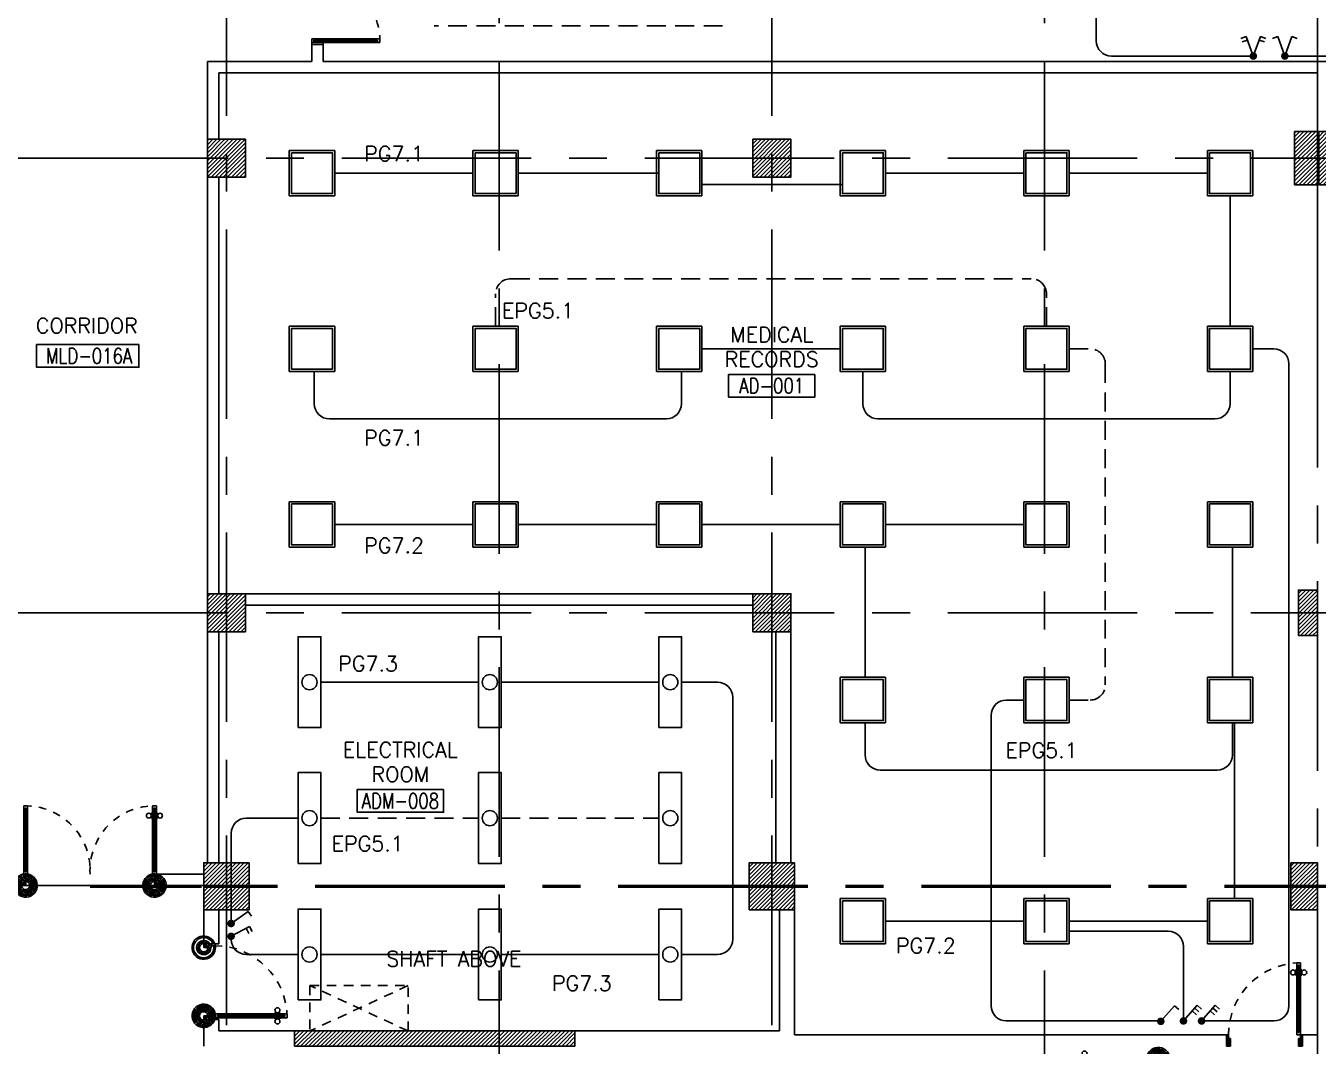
# Model space of a CAD drawing. Extents: x -0.4 to 93, y -13.2 to 77.1.
# Drawn here: x 21.58 to 38.64, y 31.25 to 44.72 of the extents above; entities that cross this region are included whole.
import ezdxf
from ezdxf.enums import TextEntityAlignment as Align

# ---------------------------------------------------------------- set-up
doc = ezdxf.new("R2010")
doc.units = 0
doc.header["$MEASUREMENT"] = 0
for name, pattern in [('CENTERX2', [4, 2.5, -0.5, 0.5, -0.5]), ('HIDDEN', [0.375, 0.25, -0.125]), ('HIDDEN2', [0.1875, 0.125, -0.0625])]:
    doc.linetypes.add(name, pattern=pattern)
doc.layers.get('0').update_dxf_attribs({"linetype": 'CONTINUOUS'})
for name, color, linetype in [('AXES', 11, 'CENTERX2'), ('COL', 11, 'CONTINUOUS'), ('COUNTER', 11, 'CONTINUOUS'), ('DIM', 11, 'CONTINUOUS'), ('DOOR', 11, 'CONTINUOUS'), ('E-CLINE', 2, 'CONTINUOUS'), ('E-HLINE', 2, 'HIDDEN'), ('E-LI', 4, 'CONTINUOUS'), ('E-LITE', 4, 'CONTINUOUS'), ('E-SWITCH', 4, 'CONTINUOUS'), ('E-TEXT', 4, 'CONTINUOUS'), ('EJ', 11, 'CONTINUOUS'), ('HAT', 11, 'CONTINUOUS'), ('HIDDEN', 11, 'HIDDEN2'), ('RM-BOX', 11, 'CONTINUOUS'), ('RM-NAME', 11, 'CONTINUOUS'), ('RM-NO', 11, 'CONTINUOUS'), ('WALL', 11, 'CONTINUOUS')]:
    doc.layers.add(name, color=color, linetype=linetype)
doc.styles.add('ROMANS', font='ROMANS.shx', dxfattribs={"width": 0.6})
pattern_1 = [(45, (-345.115687, -5.161), (-0.0265165043, 0.0265165043), [])]

# ---------------------------------------------------------------- blocks, each defined once
blk = doc.blocks.new('*X105')
at = {"color": 0}
for p, q in [((197839, 36035), (198015, 36211)), ((197839, 36088), (197962, 36211)), ((197839, 36141), (197909, 36211)), ((197839, 36194), (197856, 36211)), ((197868, 36011), (198068, 36211)), ((197921, 36011), (198121, 36211)), ((197974, 36011), (198174, 36211)), ((198027, 36011), (198227, 36211)), ((198080, 36011), (198280, 36211)), ((198133, 36011), (198333, 36211)), ((198186, 36011), (198386, 36211)), ((198239, 36011), (198439, 36211)), ((198292, 36011), (198492, 36211)), ((198345, 36011), (198545, 36211)), ((198398, 36011), (198598, 36211)), ((198451, 36011), (198651, 36211)), ((198504, 36011), (198704, 36211)), ((198557, 36011), (198757, 36211)), ((198610, 36011), (198810, 36211)), ((198663, 36011), (198863, 36211)), ((198716, 36011), (198916, 36211)), ((198769, 36011), (198969, 36211)), ((198822, 36011), (199022, 36211)), ((198875, 36011), (199075, 36211)), ((198928, 36011), (199128, 36211)), ((198981, 36011), (199181, 36211)), ((199034, 36011), (199234, 36211)), ((199088, 36011), (199288, 36211)), ((199141, 36011), (199341, 36211)), ((199194, 36011), (199394, 36211)), ((199247, 36011), (199447, 36211)), ((199300, 36011), (199500, 36211)), ((199353, 36011), (199553, 36211)), ((199406, 36011), (199606, 36211)), ((199459, 36011), (199659, 36211)), ((199512, 36011), (199712, 36211)), ((199565, 36011), (199765, 36211)), ((199618, 36011), (199818, 36211)), ((199671, 36011), (199871, 36211)), ((199724, 36011), (199924, 36211)), ((199777, 36011), (199977, 36211)), ((199830, 36011), (200030, 36211)), ((199883, 36011), (200083, 36211)), ((199936, 36011), (200136, 36211)), ((199989, 36011), (200189, 36211)), ((200042, 36011), (200242, 36211)), ((200095, 36011), (200295, 36211)), ((200148, 36011), (200348, 36211)), ((200201, 36011), (200401, 36211)), ((200254, 36011), (200454, 36211)), ((200307, 36011), (200507, 36211)), ((200360, 36011), (200560, 36211)), ((200413, 36011), (200613, 36211)), ((200466, 36011), (200666, 36211)), ((200519, 36011), (200719, 36211)), ((200572, 36011), (200772, 36211)), ((200625, 36011), (200825, 36211)), ((200678, 36011), (200878, 36211)), ((200732, 36011), (200932, 36211)), ((200785, 36011), (200985, 36211)), ((200838, 36011), (201038, 36211)), ((200891, 36011), (201091, 36211)), ((200944, 36011), (201144, 36211)), ((200997, 36011), (201197, 36211)), ((201050, 36011), (201250, 36211)), ((201103, 36011), (201303, 36211)), ((201156, 36011), (201356, 36211)), ((201209, 36011), (201409, 36211)), ((201262, 36011), (201462, 36211)), ((201315, 36011), (201515, 36211)), ((201368, 36011), (201539, 36182)), ((201421, 36011), (201539, 36129)), ((201474, 36011), (201539, 36076)), ((201527, 36011), (201539, 36023))]:
    blk.add_line(p, q, dxfattribs=at)
blk = doc.blocks.new('A$C272A55A0')
at = {"layer": 'DOOR', "color": 0, "linetype": 'ByBlock'}
for p, q in [((0, 900), (0, 1050)), ((50, 1050), (0, 1050)), ((50, 950), (50, 1050)), ((1750, 950), (1750, 1050)), ((1750, 1050), (1800, 1050)), ((1800, 1050), (1800, 900)), ((0, 900), (25, 900)), ((25, 950), (50, 950)), ((25, 900), (25, 950)), ((75, 900), (25, 900)), ((25, 850), (25, 900)), ((58, 870), (42, 870)), ((42, 870), (42, 850)), ((58, 850), (58, 870)), ((75, 900), (75, 850)), ((1725, 900), (1775, 900)), ((1725, 900), (1725, 850)), ((1742, 870), (1758, 870)), ((1742, 850), (1742, 870)), ((1775, 950), (1750, 950)), ((1758, 870), (1758, 850)), ((1775, 900), (1775, 950)), ((1800, 900), (1775, 900)), ((1775, 850), (1775, 900)), ((42, 850), (25, 850)), ((75, 850), (58, 850)), ((1725, 850), (1742, 850)), ((1758, 850), (1775, 850)), ((1725, 173), (1718, 173)), ((1718, 173), (1718, 83)), ((1775, 173), (1782, 173)), ((1782, 173), (1782, 83)), ((25, 50), (42, 50)), ((25, 50), (25, 0)), ((25, 0), (75, 0)), ((75, 0), (25, 0)), ((42, 50), (42, 30)), ((42, 30), (58, 30)), ((58, 50), (75, 50)), ((58, 50), (58, 30)), ((75, 50), (75, 0)), ((1718, 160), (1709, 160)), ((1709, 95), (1709, 160)), ((1718, 95), (1709, 95)), ((1718, 95), (1718, 160)), ((1725, 83), (1718, 83)), ((1742, 50), (1725, 50)), ((1725, 50), (1725, 0)), ((1775, 0), (1725, 0)), ((1725, 0), (1775, 0)), ((1742, 50), (1742, 30)), ((1758, 30), (1742, 30)), ((1775, 50), (1758, 50)), ((1758, 50), (1758, 30)), ((1775, 83), (1782, 83)), ((1775, 50), (1775, 0)), ((1782, 160), (1791, 160)), ((1782, 95), (1782, 160)), ((1782, 95), (1791, 95)), ((1791, 95), (1791, 160))]:
    blk.add_line(p, q, dxfattribs=at)
at = {"layer": 'DOOR', "color": 9, "linetype": 'ByBlock'}
for p, q in [((50, 1050), (0, 1010)), ((50, 1050), (0, 937)), ((50, 1050), (37, 950)), ((1750, 1050), (1800, 1010)), ((1750, 1050), (1800, 937)), ((1750, 1050), (1763, 950))]:
    blk.add_line(p, q, dxfattribs=at)
at = {"layer": 'DOOR', "linetype": 'ByBlock'}
for p, q in [((25, 850), (25, 50)), ((42, 850), (42, 50)), ((58, 850), (58, 50)), ((75, 50), (75, 850)), ((1725, 50), (1725, 850)), ((1742, 850), (1742, 50)), ((1758, 850), (1758, 50)), ((1775, 850), (1775, 50))]:
    blk.add_line(p, q, dxfattribs=at)
at = {"layer": 'DOOR', "color": 0, "linetype": 'ByBlock'}
for centre in [(1676, 128), (1824, 128)]:
    blk.add_circle(centre, 32.4, dxfattribs=at)
at = {"layer": 'DOOR', "color": 9, "linetype": 'ByBlock'}
for centre, radius, start, end in [((50, 1050), 54.4, 203.2074, 270), ((50, 1050), 34.4, 180, 270), ((50, 1050), 14.4, 180, 270), ((1750, 1050), 14.4, 270, 0), ((1750, 1050), 34.4, 270, 0), ((1750, 1050), 54.4, 270, 336.7926), ((50, 1050), 74.4, 227.7764, 270), ((50, 1050), 94.4, 238.0182, 270), ((50, 1050), 114, 244.0838, 257.3774), ((50, 1050), 134, 248.1598, 259.28), ((50, 1050), 154, 251.1053, 256.2858), ((1750, 1050), 74.4, 270, 312.2236), ((1750, 1050), 94.4, 270, 301.9818), ((1750, 1050), 114, 282.6226, 295.9162), ((1750, 1050), 134, 280.72, 291.8402), ((1750, 1050), 154, 283.7142, 288.8947)]:
    blk.add_arc(centre, radius, start, end, dxfattribs=at)
at = {"layer": 'DOOR', "linetype": 'HIDDEN', "ltscale": 0.5}
for centre, start, end in [((50, 851), 268.3174, 3.2965), ((1750, 851), 176.7035, 271.6826)]:
    blk.add_arc(centre, 851, start, end, dxfattribs=at)
at = {"layer": 'WALL', "linetype": 'ByBlock'}
blk.add_line((1800, 900), (1800, 1050), dxfattribs=at)
blk = doc.blocks.new('RM1')
at = {"layer": 'RM-BOX'}
blk.add_lwpolyline([(570, -200), (-570, -200), (-570, -500), (570, -500)], close=True, dxfattribs=at)
at = {"layer": 'RM-NAME', "style": 'ROMANS'}
for tag, p in [('ROOMNAME1', (0, 324)), ('ROOMNAME2', (0, 0))]:
    blk.add_attdef(tag, text='', height=200, dxfattribs=at).set_placement(p, align=Align.MIDDLE)
at = {"layer": 'RM-NO', "style": 'ROMANS', "width": 0.8}
blk.add_attdef('ROOMNO', text='', height=200, dxfattribs=at).set_placement((0, -350), align=Align.MIDDLE)
blk = doc.blocks.new('*X110')
at = {"color": 0}
for p, q in [((196689, 41938), (197151, 42401)), ((196689, 41991), (197098, 42401)), ((196689, 42044), (197045, 42401)), ((196689, 42097), (196992, 42401)), ((196689, 42150), (196939, 42401)), ((196689, 42203), (196886, 42401)), ((196689, 42256), (196833, 42401)), ((196689, 42309), (196780, 42401)), ((196689, 42363), (196727, 42401)), ((196704, 41901), (197189, 42385)), ((196757, 41901), (197189, 42332)), ((196810, 41901), (197189, 42279)), ((196863, 41901), (197189, 42226)), ((196916, 41901), (197189, 42173)), ((196970, 41901), (197189, 42120)), ((197023, 41901), (197189, 42067)), ((197076, 41901), (197189, 42014)), ((197129, 41901), (197189, 41961)), ((197182, 41901), (197189, 41908))]:
    blk.add_line(p, q, dxfattribs=at)
blk = doc.blocks.new('COL50')
at = {"layer": 'COL'}
blk.add_lwpolyline([(-250, 250), (-250, -250), (250, -250), (250, 250)], close=True, dxfattribs=at)
blk = doc.blocks.new('*X111')
at = {"color": 0}
for p, q in [((203889, 41926), (204364, 42401)), ((203889, 41979), (204311, 42401)), ((203889, 42032), (204258, 42401)), ((203889, 42085), (204205, 42401)), ((203889, 42138), (204152, 42401)), ((203889, 42191), (204099, 42401)), ((203889, 42244), (204046, 42401)), ((203889, 42297), (203993, 42401)), ((203889, 42350), (203940, 42401)), ((203917, 41901), (204389, 42373)), ((203970, 41901), (204389, 42320)), ((204023, 41901), (204389, 42267)), ((204076, 41901), (204389, 42214)), ((204129, 41901), (204389, 42161)), ((204182, 41901), (204389, 42108)), ((204235, 41901), (204389, 42055)), ((204288, 41901), (204389, 42001)), ((204341, 41901), (204389, 41948))]:
    blk.add_line(p, q, dxfattribs=at)
blk = doc.blocks.new('*X113')
at = {"color": 0}
for p, q in [((203889, 47918), (204371, 48401)), ((203889, 47972), (204318, 48401)), ((203889, 48025), (204265, 48401)), ((203889, 48078), (204212, 48401)), ((203889, 48131), (204159, 48401)), ((203889, 48184), (204106, 48401)), ((203889, 48237), (204053, 48401)), ((203889, 48290), (204000, 48401)), ((203889, 48343), (203947, 48401)), ((203924, 47901), (204389, 48365)), ((203977, 47901), (204389, 48312)), ((204030, 47901), (204389, 48259)), ((204083, 47901), (204389, 48206)), ((204136, 47901), (204389, 48153)), ((204189, 47901), (204389, 48100)), ((204242, 47901), (204389, 48047)), ((204295, 47901), (204389, 47994)), ((204348, 47901), (204389, 47941))]:
    blk.add_line(p, q, dxfattribs=at)
blk = doc.blocks.new('*X139')
at = {"color": 0}
for p, q in [((84179, 47905), (84676, 48401)), ((84179, 47958), (84623, 48401)), ((84179, 48011), (84570, 48401)), ((84179, 48064), (84516, 48401)), ((84179, 48117), (84463, 48401)), ((84179, 48170), (84410, 48401)), ((84179, 48223), (84357, 48401)), ((84179, 48276), (84304, 48401)), ((84179, 48329), (84251, 48401)), ((84179, 48382), (84198, 48401)), ((84229, 47901), (84679, 48352)), ((84282, 47901), (84679, 48299)), ((84335, 47901), (84679, 48246)), ((84388, 47901), (84679, 48193)), ((84441, 47901), (84679, 48139)), ((84494, 47901), (84679, 48086)), ((84547, 47901), (84679, 48033)), ((84600, 47901), (84679, 47980)), ((84653, 47901), (84679, 47927))]:
    blk.add_line(p, q, dxfattribs=at)
blk = doc.blocks.new('C11')
at = {"layer": 'HAT'}
h = blk.add_hatch(dxfattribs=at)
h.set_pattern_fill('ANSI31', color=256, scale=300, style=0)
h.set_pattern_definition([(45, (-383765.23, -62181), (-26.5165043, 26.5165043), [])])
h.paths.add_polyline_path([(-20, 350), (-20, 700), (-320, 700), (-320, 350)])
h.paths.add_polyline_path([(-320, 0), (-20, 0), (-20, 350), (-320, 350)])
h = blk.add_hatch(dxfattribs=at)
h.set_pattern_fill('ANSI31', color=256, scale=300, style=0)
h.set_pattern_definition([(45, (-383445.23, -62181), (-26.5165043, 26.5165043), [])])
h.paths.add_polyline_path([(300, 350), (300, 700), (0, 700), (0, 350)])
h.paths.add_polyline_path([(0, 0), (300, 0), (300, 350), (0, 350)])
at = {"layer": 'COL'}
for points in [[(-20, 700), (-20, 0), (-320, 0), (-320, 700)], [(300, 700), (300, 0), (0, 0), (0, 700)]]:
    blk.add_lwpolyline(points, close=True, dxfattribs=at)
blk = doc.blocks.new('DOOR1000')
at = {"layer": 'DOOR', "color": 7, "linetype": 'ByBlock'}
for p, q in [((-150, 0), (0, 0)), ((-150, 0), (-150, -25)), ((0, -50), (-114, 0)), ((0, -50), (-40, 0)), ((0, -50), (0, 0)), ((-1100, -25), (-1100, -75)), ((-1100, -75), (-1100, -25)), ((-1050, -25), (-1100, -25)), ((-1050, -75), (-1100, -75)), ((-1070, -42), (-1070, -58)), ((-1050, -42), (-1070, -42)), ((-1050, -58), (-1070, -58)), ((-1050, -25), (-1050, -42)), ((-1050, -58), (-1050, -75)), ((-1018, -25), (-1018, -18)), ((-928, -18), (-1018, -18)), ((-1018, -75), (-1018, -82)), ((-928, -82), (-1018, -82)), ((-1005, -18), (-1005, -9)), ((-1005, -9), (-940, -9)), ((-1005, -18), (-940, -18)), ((-1005, -82), (-1005, -91)), ((-1005, -82), (-940, -82)), ((-1005, -91), (-940, -91)), ((-940, -18), (-940, -9)), ((-940, -82), (-940, -91)), ((-928, -25), (-928, -18)), ((-928, -75), (-928, -82)), ((-200, -25), (-150, -25)), ((-200, -42), (-200, -25)), ((-180, -42), (-200, -42)), ((-200, -58), (-180, -58)), ((-200, -75), (-200, -58)), ((-150, -75), (-200, -75)), ((-180, -58), (-180, -42)), ((-150, -25), (-100, -25)), ((-150, -75), (-150, -25)), ((-100, -25), (-100, -50)), ((0, -50), (-100, -37)), ((-100, -50), (0, -50)), ((-150, -975), (-100, -975)), ((-150, -1000), (-150, -975)), ((-150, -1000), (0, -1000)), ((0, -1000), (-150, -1000)), ((0, -950), (-114, -1000)), ((-100, -975), (-100, -950)), ((0, -950), (-100, -963)), ((-100, -950), (0, -950)), ((0, -950), (-40, -1000)), ((0, -950), (0, -1000))]:
    blk.add_line(p, q, dxfattribs=at)
at = {"layer": 'DOOR', "linetype": 'ByBlock'}
for p, q in [((-200, -25), (-1050, -25)), ((-200, -42), (-1050, -42)), ((-200, -58), (-1050, -58)), ((-1050, -75), (-200, -75))]:
    blk.add_line(p, q, dxfattribs=at)
at = {"layer": 'DOOR', "color": 7, "linetype": 'ByBlock'}
for centre in [(-973, 24), (-973, -124)]:
    blk.add_circle(centre, 32.4, dxfattribs=at)
for centre, radius, start, end in [((0, -50), 154, 161.1053, 166.2858), ((0, -50), 94.4, 148.0182, 180), ((0, -50), 134, 158.1598, 169.28), ((0, -50), 114, 154.0838, 167.3774), ((0, -50), 74.4, 137.7764, 180), ((0, -50), 54.4, 113.2074, 180), ((0, -50), 34.4, 90, 180), ((0, -50), 14.4, 90, 180), ((0, -950), 154, 193.7142, 198.8947), ((0, -950), 134, 190.72, 201.8402), ((0, -950), 94.4, 180, 211.9818), ((0, -950), 74.4, 180, 222.2236), ((0, -950), 54.4, 180, 246.7926), ((0, -950), 34.4, 180, 270), ((0, -950), 14.4, 180, 270)]:
    blk.add_arc(centre, radius, start, end, dxfattribs=at)
at = {"layer": 'DOOR', "linetype": 'HIDDEN', "ltscale": 0.5}
blk.add_arc((-150, -25), 950, 180, 270, dxfattribs=at)
blk = doc.blocks.new('fe-door')
at = {"layer": 'DOOR', "color": 0, "linetype": 'ByBlock'}
for p, q in [((-900, 1775), (-900, 1725)), ((-900, 1725), (-900, 1775)), ((-850, 1775), (-900, 1775)), ((-850, 1725), (-900, 1725)), ((-870, 1758), (-870, 1742)), ((-850, 1758), (-870, 1758)), ((-850, 1742), (-870, 1742)), ((-850, 1775), (-850, 1758)), ((-850, 1742), (-850, 1725)), ((-818, 1775), (-818, 1782)), ((-728, 1782), (-818, 1782)), ((-818, 1725), (-818, 1718)), ((-728, 1718), (-818, 1718)), ((-805, 1782), (-805, 1791)), ((-805, 1791), (-740, 1791)), ((-805, 1782), (-740, 1782)), ((-805, 1718), (-805, 1709)), ((-805, 1718), (-740, 1718)), ((-805, 1709), (-740, 1709)), ((-740, 1782), (-740, 1791)), ((-740, 1718), (-740, 1709)), ((-728, 1775), (-728, 1782)), ((-728, 1725), (-728, 1718)), ((-50, 1758), (-50, 1775)), ((-50, 1775), (0, 1775)), ((-30, 1758), (-50, 1758)), ((-50, 1725), (-50, 1742)), ((-50, 1742), (-30, 1742)), ((0, 1725), (-50, 1725)), ((-30, 1742), (-30, 1758)), ((150, 1800), (0, 1800)), ((0, 1800), (0, 1775)), ((0, 1725), (0, 1775)), ((0, 1775), (150, 1775)), ((150, 1775), (150, 1800)), ((0, 75), (0, 25)), ((0, 75), (50, 75)), ((0, 0), (0, 25)), ((0, 25), (50, 25)), ((150, 25), (0, 25)), ((0, 0), (150, 0)), ((30, 58), (30, 42)), ((50, 58), (30, 58)), ((30, 42), (50, 42)), ((50, 75), (50, 58)), ((50, 42), (50, 25)), ((150, 25), (150, 0)), ((850, 58), (850, 75)), ((850, 75), (900, 75)), ((850, 58), (870, 58)), ((850, 25), (850, 42)), ((850, 42), (870, 42)), ((850, 25), (900, 25)), ((870, 42), (870, 58)), ((900, 25), (900, 75)), ((900, 75), (900, 25))]:
    blk.add_line(p, q, dxfattribs=at)
at = {"layer": 'DOOR', "linetype": 'ByBlock'}
for p, q in [((-50, 1775), (-850, 1775)), ((-50, 1758), (-850, 1758)), ((-50, 1742), (-850, 1742)), ((-850, 1725), (-50, 1725)), ((850, 75), (50, 75)), ((50, 58), (850, 58)), ((50, 42), (850, 42)), ((50, 25), (850, 25))]:
    blk.add_line(p, q, dxfattribs=at)
at = {"layer": 'DOOR', "color": 0, "linetype": 'ByBlock'}
for centre in [(-773, 1824), (-773, 1676)]:
    blk.add_circle(centre, 32.4, dxfattribs=at)
at = {"layer": 'DOOR', "linetype": 'HIDDEN', "ltscale": 0.5}
for centre, start, end in [((-49, 1750), 178.3174, 273.2965), ((49, 50), 358.3174, 93.2965)]:
    blk.add_arc(centre, 851, start, end, dxfattribs=at)
at = {"layer": 'WALL'}
for p, q in [((0, 1800), (150, 1800)), ((0, 0), (150, 0))]:
    blk.add_line(p, q, dxfattribs=at)
at = {"layer": 'WALL', "linetype": 'ByBlock'}
blk.add_line((0, 1800), (150, 1800), dxfattribs=at)
blk = doc.blocks.new('1G2W')
for p, q in [((0, 0), (0.517, 0.188)), ((0, 0), (0.517, -0.188)), ((0.517, 0.188), (0.466, 0.329)), ((0.517, -0.188), (0.466, -0.329))]:
    blk.add_line(p, q)
at = {"const_width": 0.1}
blk.add_lwpolyline([(-0.05, 0, 1), (0.05, 0, 1)], format="xyb", close=True, dxfattribs=at)
blk = doc.blocks.new('2G2W')
for p, q in [((0, 0), (0.517, 0.188)), ((0, 0), (0.517, -0.188)), ((0.423, 0.154), (0.372, 0.295)), ((0.517, 0.188), (0.466, 0.329)), ((0.423, -0.154), (0.372, -0.295)), ((0.517, -0.188), (0.466, -0.329))]:
    blk.add_line(p, q)
at = {"const_width": 0.1}
blk.add_lwpolyline([(-0.05, 0, 1), (0.05, 0, 1)], format="xyb", close=True, dxfattribs=at)
blk = doc.blocks.new('L42')
at = {"layer": 'E-LITE'}
for p, q in [((0.3, 0.3), (-0.3, 0.3)), ((-0.3, 0.3), (-0.3, -0.3)), ((0.3, -0.3), (0.3, 0.3)), ((-0.3, -0.3), (0.3, -0.3))]:
    blk.add_line(p, q, dxfattribs=at)
at = {"layer": 'E-LITE', "color": 8}
blk.add_lwpolyline([(-0.27, 0.27), (-0.27, -0.27), (0.27, -0.27), (0.27, 0.27)], close=True, dxfattribs=at)
blk = doc.blocks.new('2G1W')
for p, q in [((0, 0), (0.55, 0)), ((0.45, 0), (0.45, -0.15)), ((0.55, 0), (0.55, -0.15))]:
    blk.add_line(p, q)
at = {"const_width": 0.1}
blk.add_lwpolyline([(-0.05, 0, 1), (0.05, 0, 1)], format="xyb", close=True, dxfattribs=at)
blk = doc.blocks.new('1G1W')
for p, q in [((0, 0), (0.55, 0)), ((0.55, 0), (0.55, -0.15))]:
    blk.add_line(p, q)
at = {"const_width": 0.1}
blk.add_lwpolyline([(-0.05, 0, 1), (0.05, 0, 1)], format="xyb", close=True, dxfattribs=at)
blk = doc.blocks.new('3G1W')
for p, q in [((0, 0), (0.55, 0)), ((0.35, 0), (0.35, -0.15)), ((0.45, 0), (0.45, -0.15)), ((0.55, 0), (0.55, -0.15))]:
    blk.add_line(p, q)
at = {"const_width": 0.1}
blk.add_lwpolyline([(-0.05, 0, 1), (0.05, 0, 1)], format="xyb", close=True, dxfattribs=at)
blk = doc.blocks.new('FLS240')
at = {"layer": 'E-LI'}
blk.add_lwpolyline([(-0.6, 0.15), (-0.6, -0.15), (0.6, -0.15), (0.6, 0.15)], close=True, dxfattribs=at)
blk.add_circle((0, 0), 0.1, dxfattribs=at)

msp = doc.modelspace()

# ---------------------------------------------------------------- hatches: boundary and pattern name
at = {"layer": 'HAT'}
h = msp.add_hatch(dxfattribs=at)
h.set_pattern_fill('ANSI31', color=256, scale=0.3, style=0)
h.set_pattern_definition(pattern_1)
h.paths.add_polyline_path([(38.6295, 37.27), (38.3795, 37.27), (38.3795, 36.97), (38.6295, 36.97)])
h.paths.add_polyline_path([(38.6295, 36.97), (38.3795, 36.97), (38.3795, 36.67), (38.6295, 36.67)])
h = msp.add_hatch(dxfattribs=at)
h.set_pattern_fill('ANSI31', color=256, scale=0.3, style=0)
h.set_pattern_definition([(45, (-334.315687, -5.161), (-0.0265165043, 0.0265165043), [])])
h.paths.add_polyline_path([(24.2295, 33.37), (24.2295, 33.67), (23.9295, 33.67), (23.9295, 33.37)])
h.paths.add_polyline_path([(24.5295, 33.37), (24.5295, 33.67), (24.2295, 33.67), (24.2295, 33.37)])
h = msp.add_hatch(dxfattribs=at)
h.set_pattern_fill('ANSI31', color=256, scale=0.3, style=0)
h.set_pattern_definition([(45, (-327.115687, -5.161), (-0.0265165043, 0.0265165043), [])])
h.paths.add_polyline_path([(31.4295, 33.37), (31.4295, 33.67), (31.1295, 33.67), (31.1295, 33.37)])
h.paths.add_polyline_path([(31.7295, 33.37), (31.7295, 33.67), (31.4295, 33.67), (31.4295, 33.37)])
h = msp.add_hatch(dxfattribs=at)
h.set_pattern_fill('ANSI31', color=256, scale=0.3, style=0)
h.set_pattern_definition(pattern_1)
h.paths.add_polyline_path([(38.2795, 33.37), (38.6295, 33.37), (38.6295, 33.67), (38.2795, 33.67)])
h = msp.add_hatch(dxfattribs=at)
h.set_pattern_fill('ANSI31', color=256, scale=0.3, style=0)
h.set_pattern_definition([(45, (-334.315687, -5.481), (-0.0265165043, 0.0265165043), [])])
h.paths.add_polyline_path([(24.2295, 33.05), (24.2295, 33.35), (23.9295, 33.35), (23.9295, 33.05)])
h.paths.add_polyline_path([(24.5295, 33.05), (24.5295, 33.35), (24.2295, 33.35), (24.2295, 33.05)])
h = msp.add_hatch(dxfattribs=at)
h.set_pattern_fill('ANSI31', color=256, scale=0.3, style=0)
h.set_pattern_definition([(45, (-327.115687, -5.481), (-0.0265165043, 0.0265165043), [])])
h.paths.add_polyline_path([(31.4295, 33.05), (31.4295, 33.35), (31.1295, 33.35), (31.1295, 33.05)])
h.paths.add_polyline_path([(31.7295, 33.05), (31.7295, 33.35), (31.4295, 33.35), (31.4295, 33.05)])
h = msp.add_hatch(dxfattribs=at)
h.set_pattern_fill('ANSI31', color=256, scale=0.3, style=0)
h.set_pattern_definition([(45, (-345.115687, -5.481), (-0.0265165043, 0.0265165043), [])])
h.paths.add_polyline_path([(38.2795, 33.05), (38.6295, 33.05), (38.6295, 33.35), (38.2795, 33.35)])

# ---------------------------------------------------------------- linework, layer by layer
at = {"layer": 'AXES'}
for p, q in [((24.2295, -12.4715), (24.2295, 76.4248)), ((31.4295, -12.4715), (31.4295, 76.4248)), ((38.6295, -1.1143), (38.6295, 76.0748)), ((27.8295, 5.75), (27.8295, 64.57)), ((35.0295, 5.75), (35.0295, 64.57)), ((0.35, 42.97), (22.4295, 42.97)), ((92.2523, 42.97), (22.4295, 42.97)), ((22.4295, 36.97), (0.35, 36.97)), ((92.2523, 36.97), (22.4295, 36.97)), ((0.35, 33.37), (22.4295, 33.37)), ((91.9023, 33.37), (22.4295, 33.37)), ((91.9023, 33.35), (22.4295, 33.35))]:
    msp.add_line(p, q, dxfattribs=at)
at = {"layer": 'COL'}
for points in [[(23.9795, 37.22), (23.9795, 36.72), (24.4795, 36.72), (24.4795, 37.22)], [(38.6295, 37.27), (38.6295, 36.67), (38.3795, 36.67), (38.3795, 37.27)], [(24.5295, 33.67), (23.9295, 33.67), (23.9295, 33.37), (24.5295, 33.37)], [(31.7295, 33.67), (31.1295, 33.67), (31.1295, 33.37), (31.7295, 33.37)], [(38.2795, 33.67), (38.2795, 33.37), (38.6295, 33.37), (38.6295, 33.67)], [(24.5295, 33.35), (23.9295, 33.35), (23.9295, 33.05), (24.5295, 33.05)], [(31.7295, 33.35), (31.1295, 33.35), (31.1295, 33.05), (31.7295, 33.05)], [(38.2795, 33.35), (38.2795, 33.05), (38.6295, 33.05), (38.6295, 33.35)], [(25.1295, 31.45), (25.1295, 31.25), (28.8295, 31.25), (28.8295, 31.45)]]:
    msp.add_lwpolyline(points, close=True, dxfattribs=at)
at = {"layer": 'COUNTER'}
msp.add_line((38.6295, 42.62), (38.6295, 40.095), dxfattribs=at)
at = {"layer": 'E-CLINE', "color": 4}
for p, q in [((25.6585, 42.7715), (27.4822, 42.7715)), ((28.0822, 42.7715), (29.9359, 42.7715)), ((32.9295, 42.7715), (34.7532, 42.7715)), ((35.3532, 42.7715), (37.1769, 42.7715)), ((30.5059, 42.6219), (32.3595, 42.6219)), ((37.4769, 42.4715), (37.4769, 40.7536)), ((30.5059, 40.4536), (32.3295, 40.4536)), ((37.7769, 40.4536), (38.0541, 40.4536)), ((25.3885, 40.1536), (25.3885, 39.7285)), ((30.2359, 40.1536), (30.2359, 39.7285)), ((32.6295, 40.1536), (32.6295, 39.7285)), ((37.4769, 40.1536), (37.4769, 39.7285)), ((38.2541, 40.2536), (38.2541, 31.7827)), ((25.5885, 39.5285), (30.0359, 39.5285)), ((32.8295, 39.5285), (37.2769, 39.5285)), ((25.6585, 38.1358), (27.4822, 38.1358)), ((28.0822, 38.1358), (29.9059, 38.1358)), ((30.5059, 38.1358), (32.3295, 38.1358)), ((32.9295, 38.1358), (34.7532, 38.1358)), ((32.6595, 37.8358), (32.6595, 36.1179)), ((37.5069, 37.8358), (37.5069, 36.1179)), ((25.4758, 36.0536), (27.5567, 36.0536)), ((27.8567, 36.0536), (29.9376, 36.0536)), ((30.2376, 36.0536), (30.7119, 36.0536)), ((30.9119, 35.8536), (30.9119, 32.66)), ((34.7532, 35.8179), (34.5235, 35.8179)), ((32.6595, 35.5179), (32.6595, 35.0928)), ((34.3235, 35.6179), (34.3235, 31.7827)), ((37.5069, 35.5179), (37.5069, 35.0928)), ((37.5369, 35.5179), (37.5369, 33.2)), ((32.8595, 34.8928), (37.3069, 34.8928)), ((25.1758, 34.26), (24.4917, 34.26)), ((24.2917, 34.06), (24.2917, 32.8691)), ((34.7532, 32.9), (32.9295, 32.9)), ((37.1769, 32.9), (35.3532, 32.9)), ((35.3532, 32.766), (36.6618, 32.766)), ((25.1758, 32.46), (24.4917, 32.46)), ((25.4758, 32.46), (27.5567, 32.46)), ((27.8567, 32.46), (29.9376, 32.46)), ((30.2376, 32.46), (30.7119, 32.46)), ((36.8618, 32.566), (36.8618, 31.5577)), ((34.5235, 31.5827), (36.587, 31.5827)), ((38.0541, 31.5827), (37.0895, 31.5827))]:
    msp.add_line(p, q, dxfattribs=at)
for centre, start, end in [((38.0541, 40.2536), 360, 90), ((25.5885, 39.7285), 180, 270), ((30.0359, 39.7285), 270, 0), ((32.8295, 39.7285), 180, 270), ((37.2769, 39.7285), 270, 0), ((30.7119, 35.8536), 0, 90), ((34.5235, 35.6179), 90, 180), ((32.8595, 35.0928), 180, 270), ((37.3069, 35.0928), 270, 0), ((24.4917, 34.06), 90, 180), ((36.6618, 32.566), 0, 90), ((24.4917, 32.66), 180, 270), ((30.7119, 32.66), 270, 0), ((34.5235, 31.7827), 180, 270), ((38.0541, 31.7827), 270, 360)]:
    msp.add_arc(centre, 0.2, start, end, dxfattribs=at)
at = {"layer": 'E-HLINE', "color": 4}
for p, q in [((30.7794, 44.7164), (26.9708, 44.7164)), ((27.9822, 41.3787), (34.8532, 41.3787)), ((27.7822, 40.7536), (27.7822, 41.1787)), ((35.0532, 40.7536), (35.0532, 41.1787)), ((35.3532, 40.4536), (35.6304, 40.4536)), ((35.8304, 40.2536), (35.8304, 36.0179)), ((35.3532, 35.8179), (35.6304, 35.8179)), ((25.4758, 34.26), (27.5567, 34.26)), ((27.8567, 34.26), (29.9376, 34.26))]:
    msp.add_line(p, q, dxfattribs=at)
for centre, start, end in [((27.9822, 41.1787), 90, 180), ((34.8532, 41.1787), 360, 90), ((35.6304, 40.2536), 360, 90), ((35.6304, 36.0179), 270, 0)]:
    msp.add_arc(centre, 0.2, start, end, dxfattribs=at)
at = {"layer": 'E-SWITCH', "color": 4}
for p, q in [((35.7109, 45.07), (35.7109, 44.5178)), ((37.8088, 44.3178), (35.9109, 44.3178)), ((38.2252, 44.3178), (39.0831, 44.3178))]:
    msp.add_line(p, q, dxfattribs=at)
msp.add_arc((35.9109, 44.5178), 0.2, 180, 270, dxfattribs=at)
at = {"layer": 'HIDDEN'}
for p, q in [((25.3295, 32.05), (26.6295, 32.05)), ((26.6295, 31.45), (25.3295, 32.05)), ((26.6295, 32.05), (25.3295, 31.45)), ((25.3295, 32.05), (25.3295, 31.45)), ((26.6295, 31.45), (26.6295, 32.05))]:
    msp.add_line(p, q, dxfattribs=at)
at = {"layer": 'RM-BOX'}
msp.add_lwpolyline([(23.0735, 40.5106), (21.7237, 40.5106), (21.7237, 40.2106), (23.0735, 40.2106)], close=True, dxfattribs=at)
at = {"layer": 'WALL'}
for p, q in [((25.3545, 44.245), (25.3545, 44.47)), ((25.3545, 44.47), (25.5045, 44.47)), ((25.5045, 44.245), (25.5045, 44.47)), ((23.9795, 43.22), (23.9795, 44.245)), ((23.9795, 44.245), (25.3545, 44.245)), ((23.9795, 43.22), (23.9795, 44.245)), ((23.9795, 44.245), (24.8295, 44.245)), ((25.5045, 44.245), (38.7995, 44.245)), ((38.6295, 43.22), (38.6295, 44.245)), ((24.1295, 44.095), (38.6295, 44.095)), ((24.1295, 43.22), (24.1295, 44.095)), ((24.1295, 43.22), (24.1295, 44.095)), ((23.9795, 37.22), (23.9795, 42.72)), ((23.9795, 37.22), (23.9795, 42.72)), ((24.1295, 37.22), (24.1295, 42.72)), ((31.1795, 37.22), (24.4795, 37.22)), ((31.1795, 37.07), (24.4795, 37.07)), ((23.9795, 33.67), (23.9795, 36.72)), ((24.1295, 35.35), (24.1295, 36.72)), ((24.1295, 33.67), (24.1295, 36.72)), ((31.4795, 36.72), (31.4795, 33.67)), ((31.6795, 36.72), (31.6795, 33.67)), ((23.9295, 33.52), (23.3295, 33.52)), ((23.3295, 33.52), (23.3295, 33.37)), ((23.3295, 33.52), (23.3295, 33.37)), ((23.9795, 33.37), (23.3295, 33.37)), ((23.9795, 33.37), (23.3295, 33.37)), ((23.9295, 33.05), (23.9295, 32.6)), ((24.1295, 33.05), (24.1295, 32.6)), ((31.5295, 33.05), (31.5295, 31.45)), ((31.7295, 33.05), (31.7295, 31.4)), ((23.9295, 32.6), (24.1295, 32.6)), ((23.9295, 31.6), (23.9295, 31.25)), ((23.9295, 31.6), (24.1295, 31.6)), ((24.1295, 31.6), (24.1295, 31.45)), ((25.1295, 31.45), (24.1295, 31.45)), ((26.627, 31.45), (24.527, 31.45)), ((28.8295, 31.45), (31.5295, 31.45)), ((31.7295, 31.4), (37.4319, 31.4)), ((37.4319, 31.4), (37.4319, 31.25)), ((38.4319, 31.4), (38.4319, 31.25)), ((38.4319, 31.4), (38.6295, 31.4)), ((38.4319, 31.4), (38.5319, 31.4))]:
    msp.add_line(p, q, dxfattribs=at)

# ---------------------------------------------------------------- block references
at = {"layer": 'COL', "xscale": 0.001000000047497451, "yscale": 0.0009999999892897904, "zscale": 0.001}
for p in [(24.2295, 42.97), (31.4295, 42.97), (31.4295, 36.97)]:
    msp.add_blockref('COL50', p, dxfattribs=at)
at = {"layer": 'DIM', "xscale": 0.001000000047497451, "yscale": 0.0009999999892897904, "zscale": 0.001}
msp.add_blockref('fe-door', (25.3545, 44.47), dxfattribs=at)
at = {"layer": 'DOOR', "color": 0, "xscale": -0.001000000047497451, "yscale": 0.0009999999892897904, "zscale": 0.001, "rotation": 180}
msp.add_blockref('A$C272A55A0', (21.5295, 34.4204), dxfattribs=at)
at = {"layer": 'DOOR', "yscale": 0.0009999999892897904, "zscale": 0.001}
for p, xscale, rotation in [((23.9295, 31.6), 0.001000000047497451, 180), ((38.4319, 31.25), 0.0009999999892897904, 270)]:
    msp.add_blockref('DOOR1000', p, dxfattribs=dict(at, xscale=xscale, rotation=rotation))
at = {"layer": 'DOOR', "xscale": 0.001000000047497451, "yscale": 0.0009999999892897904, "zscale": 0.001}
msp.add_blockref('DOOR1000', (36.5295, 31.1296), dxfattribs=at)
at = {"layer": 'E-LITE', "color": 4}
for p in [(25.3585, 42.7715), (27.7822, 42.7715), (30.2059, 42.7715), (32.6295, 42.7715), (35.0532, 42.7715), (37.4769, 42.7715), (25.3585, 40.4536), (27.7822, 40.4536), (30.2059, 40.4536), (32.6295, 40.4536), (35.0532, 40.4536), (37.4769, 40.4536), (25.3585, 38.1358), (27.7822, 38.1358), (30.2059, 38.1358), (32.6295, 38.1358), (35.0532, 38.1358), (37.4769, 38.1358), (32.6295, 35.8179), (35.0532, 35.8179), (37.4769, 35.8179), (32.6295, 32.9), (35.0532, 32.9), (37.4769, 32.9)]:
    msp.add_blockref('L42', p, dxfattribs=at)
at = {"layer": 'E-LITE', "color": 4, "rotation": 90}
for p in [(25.3258, 36.0536), (27.7067, 36.0536), (30.0876, 36.0536), (25.3258, 34.26), (27.7067, 34.26), (30.0876, 34.26), (25.3258, 32.46), (27.7067, 32.46), (30.0876, 32.46)]:
    msp.add_blockref('FLS240', p, dxfattribs=at)
at = {"layer": 'E-SWITCH', "color": 4, "xscale": 0.5, "yscale": 0.5, "zscale": 0.5}
for name, p, rotation in [('2G2W', (37.7838, 44.3178), 90), ('1G2W', (38.2002, 44.3178), 90), ('1G1W', (24.2914, 32.8689), 35.19955088996388), ('2G1W', (24.2917, 32.7), 27.83174606372106), ('1G1W', (36.5625, 31.5778), 48.38855139366438), ('3G1W', (36.8618, 31.5827), 48.66560717953193), ('3G1W', (37.1007, 31.5827), 48.66560717953193)]:
    msp.add_blockref(name, p, dxfattribs=dict(at, rotation=rotation))
at = {"layer": 'EJ', "color": 2, "linetype": 'ByBlock', "xscale": 0.001000000047497451, "yscale": 0.0009999999892897904, "zscale": 0.001}
msp.add_blockref('C11', (38.6495, 42.62), dxfattribs=at)
at = {"layer": 'HAT', "xscale": 0.001000000047497451, "yscale": 0.0009999999892897904, "zscale": 0.001}
for name, p in [('*X139', (-60.1997, -5.181)), ('*X113', (-172.709, -5.181)), ('*X110', (-172.709, -5.181)), ('*X111', (-172.709, -5.181)), ('*X105', (-172.709, -4.7581))]:
    msp.add_blockref(name, p, dxfattribs=at)
msp.add_blockref('RM1', (31.4274, 40.3163), dxfattribs=at).add_auto_attribs({'ROOMNO': 'AD-001', 'ROOMNAME2': 'RECORDS', 'ROOMNAME1': 'MEDICAL'})
at = {"layer": 'WALL', "xscale": 0.001000000047497451, "yscale": 0.0009999999892897904, "zscale": 0.001}
msp.add_blockref('RM1', (26.5256, 34.8375), dxfattribs=at).add_auto_attribs({'ROOMNO': 'ADM-008', 'ROOMNAME2': 'ROOM', 'ROOMNAME1': 'ELECTRICAL'})

# ---------------------------------------------------------------- texts
at = {"layer": 'E-TEXT', "color": 4, "style": 'ROMANS'}
for s, p in [('PG7.1', (26.0479, 42.9286)), ('EPG5.1', (27.8675, 40.857)), ('PG7.1', (26.0479, 39.1784)), ('PG7.2', (26.0479, 37.7574)), ('PG7.3', (25.7059, 36.1992)), ('EPG5.1', (34.5136, 35.054)), ('EPG5.1', (25.6186, 33.8218)), ('PG7.2', (33.0671, 32.4754)), ('PG7.3', (28.5265, 31.9799))]:
    msp.add_text(s, height=0.2, dxfattribs=at).set_placement(p)
at = {"layer": 'RM-NAME', "style": 'ROMANS'}
for s, p in [('CORRIDOR', (22.3859, 40.76)), ('SHAFT ABOVE', (27.2307, 32.4025))]:
    msp.add_text(s, height=0.2, dxfattribs=at).set_placement(p, align=Align.MIDDLE)
at = {"layer": 'RM-NO', "style": 'ROMANS', "width": 0.8}
msp.add_attdef('MLD-016A', text='H0-A00', height=0.2, dxfattribs=at).set_placement((22.4177, 40.3603), align=Align.MIDDLE)

doc.saveas('drawing.dxf')
